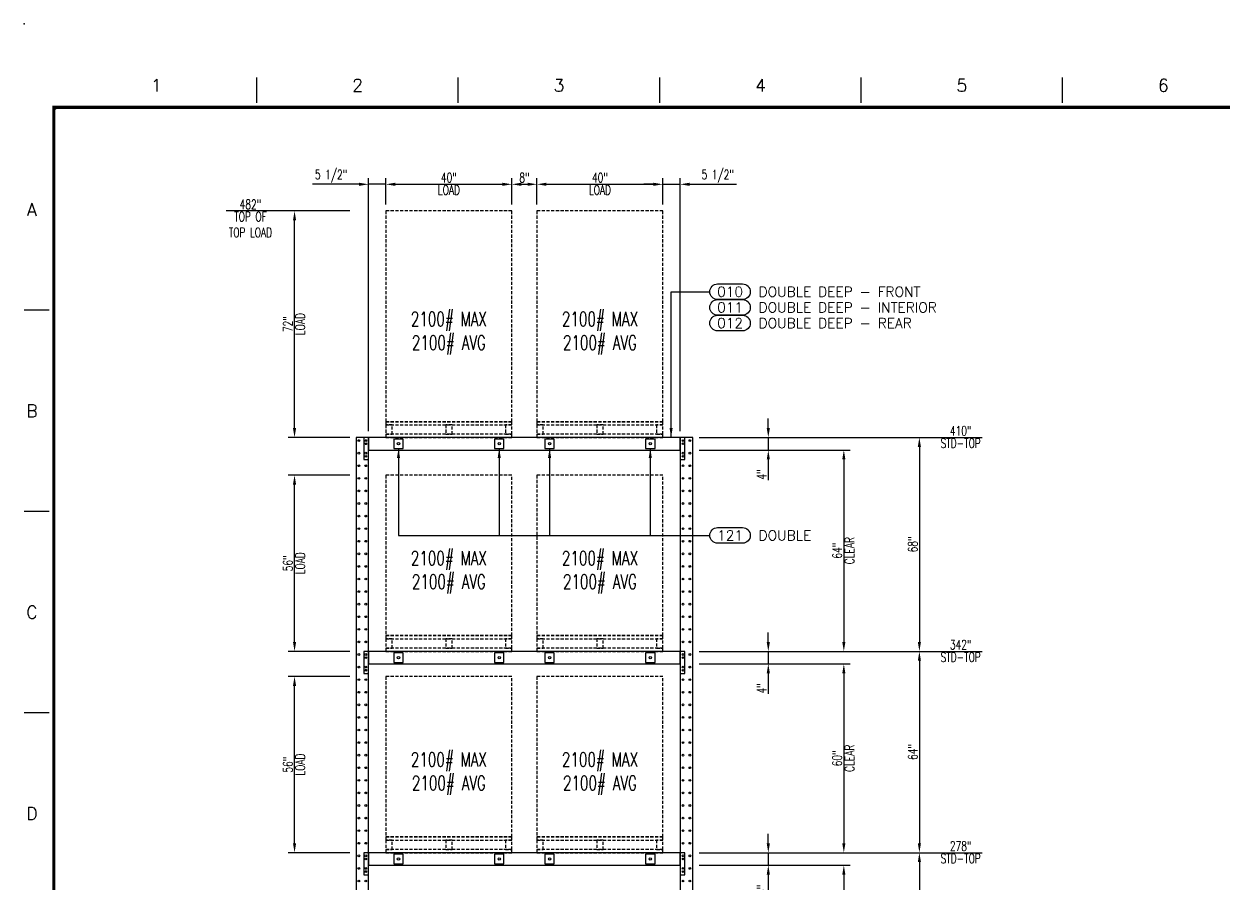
# Model space of a CAD drawing. Extents: x -81 to 963, y -153 to 541.
# Drawn here: x -80.6 to 300.3, y 268.4 to 541.4 of the extents above; entities that cross this region are included whole.
import ezdxf
from ezdxf.enums import TextEntityAlignment as Align

# ---------------------------------------------------------------- set-up
doc = ezdxf.new("R2010")
doc.units = 0
doc.header["$LTSCALE"] = 8
doc.header["$MEASUREMENT"] = 0
doc.linetypes.add('HIDDEN2', pattern=[0.1875, 0.125, -0.0625])
doc.layers.get('DEFPOINTS').update_dxf_attribs({"linetype": 'CONTINUOUS'})
for name, color, linetype in [('BORD', 15, 'CONTINUOUS'), ('FDIM', 2, 'CONTINUOUS'), ('RACKDIM', 7, 'CONTINUOUS'), ('RACKLOAD', 254, 'HIDDEN2'), ('RACKPALLET', 254, 'HIDDEN2'), ('RACKSHELF', 20, 'CONTINUOUS'), ('RACKUPRIGHT', 180, 'CONTINUOUS'), ('TEXTL', 3, 'CONTINUOUS')]:
    doc.layers.add(name, color=color, linetype=linetype)
doc.styles.add('2thirds', font='romans.shx', dxfattribs={"width": 0.7})
doc.styles.add('DCMARCH', font='stylu.ttf', dxfattribs={"width": 0.75, "oblique": 15})
doc.styles.add('ROMAND', font='ROMAND')
doc.styles.add('SIMPLEX', font='SIMPLEX')
doc.dimstyles.new('2tfrac16', dxfattribs={"dimscale": 32, "dimtxt": 0.0938, "dimasz": 0.0938, "dimexe": 0.0625, "dimexo": 0.0625, "dimgap": 0.01, "dimtad": 1, "dimdec": 4, "dimzin": 1, "dimdsep": 46, "dimlunit": 5, "dimtxsty": '2thirds', "dimcen": 0.0625, "dimclrd": 256, "dimclre": 256, "dimclrt": 256, "dimadec": 0, "dimazin": 0, "dimtfac": 0.75, "dimtdec": 4, "dimtmove": 0, "dimatfit": 0, "dimfxl": 1, "dimtvp": 0.75, "dimfrac": 2, "dimtolj": 1, "dimtzin": 0, "dimarcsym": 0})
doc.dimstyles.new('2tfrac32', dxfattribs={"dimscale": 32, "dimtxt": 0.0938, "dimasz": 0.0938, "dimexe": 0.0625, "dimexo": 0.0625, "dimgap": 0.01, "dimtad": 1, "dimdec": 5, "dimzin": 1, "dimdsep": 46, "dimlunit": 5, "dimtxsty": '2thirds', "dimcen": 0.0625, "dimclrd": 256, "dimclre": 256, "dimclrt": 256, "dimadec": 0, "dimazin": 0, "dimtfac": 0.75, "dimtdec": 4, "dimtmove": 0, "dimatfit": 0, "dimfxl": 1, "dimtvp": 0.75, "dimfrac": 2, "dimtolj": 1, "dimtzin": 0, "dimarcsym": 0})

# ---------------------------------------------------------------- blocks, each defined once
blk = doc.blocks.new('*D23')
at = {"layer": 'DEFPOINTS', "color": 0}
for p in [(131.87, 278), (131.87, 274), (155.87, 274)]:
    blk.add_point(p, dxfattribs=at)
at = {"layer": 'RACKDIM', "lineweight": -2}
for p, q in [((155.87, 281), (155.87, 284)), ((133.87, 278), (157.87, 278)), ((155.87, 278), (155.87, 274)), ((133.87, 274), (157.87, 274)), ((155.87, 271), (155.87, 264.46))]:
    blk.add_line(p, q, dxfattribs=at)
at = {"layer": 'RACKDIM'}
for points in [[(155.37, 281), (156.37, 281), (155.87, 278)], [(155.37, 271), (156.37, 271), (155.87, 274)]]:
    blk.add_solid(points, dxfattribs=at)
at = {"layer": 'RACKDIM', "insert": (153.76, 266.23), "char_height": 3.002, "attachment_point": 5, "rotation": 89.9998, "style": '2thirds'}
blk.add_mtext('\\A1;4"', dxfattribs=at)
blk = doc.blocks.new('*D24')
at = {"layer": 'DEFPOINTS', "color": 0}
for p in [(131.87, 274), (131.87, 212), (179.87, 212)]:
    blk.add_point(p, dxfattribs=at)
at = {"layer": 'RACKDIM', "lineweight": -2}
for p, q in [((133.87, 274), (181.87, 274)), ((179.87, 271), (179.87, 215)), ((133.87, 212), (181.87, 212))]:
    blk.add_line(p, q, dxfattribs=at)
at = {"layer": 'RACKDIM'}
for points in [[(179.37, 271), (180.37, 271), (179.87, 274)], [(179.37, 215), (180.37, 215), (179.87, 212)]]:
    blk.add_solid(points, dxfattribs=at)
at = {"layer": 'RACKDIM', "char_height": 3.002, "attachment_point": 5, "rotation": 89.9998, "style": '2thirds'}
for s, insert in [('\\A1;62"', (177.76, 243)), ('\\A1;CLEAR', (181.69, 243))]:
    blk.add_mtext(s, dxfattribs=dict(at, insert=insert))
blk = doc.blocks.new('*D25')
at = {"layer": 'DEFPOINTS', "color": 0}
for p in [(131.87, 278), (131.87, 212), (203.87, 212)]:
    blk.add_point(p, dxfattribs=at)
at = {"layer": 'RACKDIM', "lineweight": -2}
for p, q in [((133.87, 278), (205.87, 278)), ((203.87, 275), (203.87, 215)), ((133.87, 212), (205.87, 212))]:
    blk.add_line(p, q, dxfattribs=at)
at = {"layer": 'RACKDIM'}
for points in [[(203.37, 275), (204.37, 275), (203.87, 278)], [(203.37, 215), (204.37, 215), (203.87, 212)]]:
    blk.add_solid(points, dxfattribs=at)
at = {"layer": 'RACKDIM', "insert": (201.76, 245), "char_height": 3.002, "attachment_point": 5, "rotation": 89.9998, "style": '2thirds'}
blk.add_mtext('\\A1;66"', dxfattribs=at)
blk = doc.blocks.new('*D26')
at = {"layer": 'DEFPOINTS', "color": 0}
for p in [(131.87, 278), (209.87, 278), (28.87, 0)]:
    blk.add_point(p, dxfattribs=at)
at = {"layer": 'RACKDIM', "lineweight": -2}
blk.add_line((133.87, 278), (223.8, 278), dxfattribs=at)
at = {"layer": 'RACKDIM', "attachment_point": 5, "style": '2thirds'}
for s, insert, char_height in [('\\A1;278"', (216.99, 280.11), 3.002), ('\\A1;STD-TOP', (216.99, 276.18), 3.0016)]:
    blk.add_mtext(s, dxfattribs=dict(at, insert=insert, char_height=char_height))
blk = doc.blocks.new('*D27')
at = {"layer": 'DEFPOINTS', "color": 0}
for p in [(5.34, 334), (24.87, 334), (24.87, 278)]:
    blk.add_point(p, dxfattribs=at)
at = {"layer": 'RACKDIM', "lineweight": -2}
for p, q in [((22.87, 334), (3.34, 334)), ((5.34, 281), (5.34, 331)), ((22.87, 278), (3.34, 278))]:
    blk.add_line(p, q, dxfattribs=at)
at = {"layer": 'RACKDIM'}
for points in [[(4.84, 331), (5.84, 331), (5.34, 334)], [(4.84, 281), (5.84, 281), (5.34, 278)]]:
    blk.add_solid(points, dxfattribs=at)
at = {"layer": 'RACKDIM', "char_height": 3.002, "attachment_point": 5, "rotation": 89.9998, "style": '2thirds'}
for s, insert in [('\\A1;LOAD', (7.16, 306)), ('\\A1;56"', (3.23, 306))]:
    blk.add_mtext(s, dxfattribs=dict(at, insert=insert))
blk = doc.blocks.new('*D28')
at = {"layer": 'DEFPOINTS', "color": 0}
for p in [(131.87, 342), (131.87, 338), (155.87, 338)]:
    blk.add_point(p, dxfattribs=at)
at = {"layer": 'RACKDIM', "lineweight": -2}
for p, q in [((155.87, 345), (155.87, 348)), ((133.87, 342), (157.87, 342)), ((155.87, 342), (155.87, 338)), ((133.87, 338), (157.87, 338)), ((155.87, 335), (155.87, 328.46))]:
    blk.add_line(p, q, dxfattribs=at)
at = {"layer": 'RACKDIM'}
for points in [[(155.37, 345), (156.37, 345), (155.87, 342)], [(155.37, 335), (156.37, 335), (155.87, 338)]]:
    blk.add_solid(points, dxfattribs=at)
at = {"layer": 'RACKDIM', "insert": (153.76, 330.23), "char_height": 3.002, "attachment_point": 5, "rotation": 89.9998, "style": '2thirds'}
blk.add_mtext('\\A1;4"', dxfattribs=at)
blk = doc.blocks.new('*D29')
at = {"layer": 'DEFPOINTS', "color": 0}
for p in [(131.87, 338), (131.87, 278), (179.87, 278)]:
    blk.add_point(p, dxfattribs=at)
at = {"layer": 'RACKDIM', "lineweight": -2}
for p, q in [((133.87, 338), (181.87, 338)), ((179.87, 335), (179.87, 281)), ((133.87, 278), (181.87, 278))]:
    blk.add_line(p, q, dxfattribs=at)
at = {"layer": 'RACKDIM'}
for points in [[(179.37, 335), (180.37, 335), (179.87, 338)], [(179.37, 281), (180.37, 281), (179.87, 278)]]:
    blk.add_solid(points, dxfattribs=at)
at = {"layer": 'RACKDIM', "char_height": 3.002, "attachment_point": 5, "rotation": 89.9998, "style": '2thirds'}
for s, insert in [('\\A1;60"', (177.76, 308)), ('\\A1;CLEAR', (181.69, 308))]:
    blk.add_mtext(s, dxfattribs=dict(at, insert=insert))
blk = doc.blocks.new('*D30')
at = {"layer": 'DEFPOINTS', "color": 0}
for p in [(131.87, 342), (131.87, 278), (203.87, 278)]:
    blk.add_point(p, dxfattribs=at)
at = {"layer": 'RACKDIM', "lineweight": -2}
for p, q in [((133.87, 342), (205.87, 342)), ((203.87, 339), (203.87, 281)), ((133.87, 278), (205.87, 278))]:
    blk.add_line(p, q, dxfattribs=at)
at = {"layer": 'RACKDIM'}
for points in [[(203.37, 339), (204.37, 339), (203.87, 342)], [(203.37, 281), (204.37, 281), (203.87, 278)]]:
    blk.add_solid(points, dxfattribs=at)
at = {"layer": 'RACKDIM', "insert": (201.76, 310), "char_height": 3.002, "attachment_point": 5, "rotation": 89.9998, "style": '2thirds'}
blk.add_mtext('\\A1;64"', dxfattribs=at)
blk = doc.blocks.new('*D31')
at = {"layer": 'DEFPOINTS', "color": 0}
for p in [(131.87, 342), (209.87, 342), (28.87, 0)]:
    blk.add_point(p, dxfattribs=at)
at = {"layer": 'RACKDIM', "lineweight": -2}
blk.add_line((133.87, 342), (223.8, 342), dxfattribs=at)
at = {"layer": 'RACKDIM', "attachment_point": 5, "style": '2thirds'}
for s, insert, char_height in [('\\A1;342"', (216.99, 344.11), 3.002), ('\\A1;STD-TOP', (216.99, 340.18), 3.0016)]:
    blk.add_mtext(s, dxfattribs=dict(at, insert=insert, char_height=char_height))
blk = doc.blocks.new('*D32')
at = {"layer": 'DEFPOINTS', "color": 0}
for p in [(5.34, 398), (24.87, 398), (24.87, 342)]:
    blk.add_point(p, dxfattribs=at)
at = {"layer": 'RACKDIM', "lineweight": -2}
for p, q in [((22.87, 398), (3.34, 398)), ((5.34, 345), (5.34, 395)), ((22.87, 342), (3.34, 342))]:
    blk.add_line(p, q, dxfattribs=at)
at = {"layer": 'RACKDIM'}
for points in [[(4.84, 395), (5.84, 395), (5.34, 398)], [(4.84, 345), (5.84, 345), (5.34, 342)]]:
    blk.add_solid(points, dxfattribs=at)
at = {"layer": 'RACKDIM', "char_height": 3.002, "attachment_point": 5, "rotation": 89.9998, "style": '2thirds'}
for s, insert in [('\\A1;56"', (3.23, 370)), ('\\A1;LOAD', (7.16, 370))]:
    blk.add_mtext(s, dxfattribs=dict(at, insert=insert))
blk = doc.blocks.new('*D33')
at = {"layer": 'DEFPOINTS', "color": 0}
for p in [(131.87, 410), (131.87, 406), (155.87, 406)]:
    blk.add_point(p, dxfattribs=at)
at = {"layer": 'RACKDIM', "lineweight": -2}
for p, q in [((155.87, 413), (155.87, 416)), ((133.87, 410), (157.87, 410)), ((155.87, 410), (155.87, 406)), ((133.87, 406), (157.87, 406)), ((155.87, 403), (155.87, 396.46))]:
    blk.add_line(p, q, dxfattribs=at)
at = {"layer": 'RACKDIM'}
for points in [[(155.37, 413), (156.37, 413), (155.87, 410)], [(155.37, 403), (156.37, 403), (155.87, 406)]]:
    blk.add_solid(points, dxfattribs=at)
at = {"layer": 'RACKDIM', "insert": (153.76, 398.23), "char_height": 3.002, "attachment_point": 5, "rotation": 89.9998, "style": '2thirds'}
blk.add_mtext('\\A1;4"', dxfattribs=at)
blk = doc.blocks.new('*D34')
at = {"layer": 'DEFPOINTS', "color": 0}
for p in [(131.87, 406), (131.87, 342), (179.87, 342)]:
    blk.add_point(p, dxfattribs=at)
at = {"layer": 'RACKDIM', "lineweight": -2}
for p, q in [((133.87, 406), (181.87, 406)), ((179.87, 403), (179.87, 345)), ((133.87, 342), (181.87, 342))]:
    blk.add_line(p, q, dxfattribs=at)
at = {"layer": 'RACKDIM'}
for points in [[(179.37, 403), (180.37, 403), (179.87, 406)], [(179.37, 345), (180.37, 345), (179.87, 342)]]:
    blk.add_solid(points, dxfattribs=at)
at = {"layer": 'RACKDIM', "char_height": 3.002, "attachment_point": 5, "rotation": 89.9998, "style": '2thirds'}
for s, insert in [('\\A1;CLEAR', (181.69, 374)), ('\\A1;64"', (177.76, 374))]:
    blk.add_mtext(s, dxfattribs=dict(at, insert=insert))
blk = doc.blocks.new('*D35')
at = {"layer": 'DEFPOINTS', "color": 0}
for p in [(131.87, 410), (131.87, 342), (203.87, 342)]:
    blk.add_point(p, dxfattribs=at)
at = {"layer": 'RACKDIM', "lineweight": -2}
for p, q in [((133.87, 410), (205.87, 410)), ((203.87, 407), (203.87, 345)), ((133.87, 342), (205.87, 342))]:
    blk.add_line(p, q, dxfattribs=at)
at = {"layer": 'RACKDIM'}
for points in [[(203.37, 407), (204.37, 407), (203.87, 410)], [(203.37, 345), (204.37, 345), (203.87, 342)]]:
    blk.add_solid(points, dxfattribs=at)
at = {"layer": 'RACKDIM', "insert": (201.76, 376), "char_height": 3.002, "attachment_point": 5, "rotation": 89.9998, "style": '2thirds'}
blk.add_mtext('\\A1;68"', dxfattribs=at)
blk = doc.blocks.new('*D36')
at = {"layer": 'DEFPOINTS', "color": 0}
for p in [(131.87, 410), (209.87, 410), (28.87, 0)]:
    blk.add_point(p, dxfattribs=at)
at = {"layer": 'RACKDIM', "lineweight": -2}
blk.add_line((133.87, 410), (223.8, 410), dxfattribs=at)
at = {"layer": 'RACKDIM', "attachment_point": 5, "style": '2thirds'}
for s, insert, char_height in [('\\A1;410"', (216.99, 412.11), 3.002), ('\\A1;STD-TOP', (216.99, 408.18), 3.0016)]:
    blk.add_mtext(s, dxfattribs=dict(at, insert=insert, char_height=char_height))
blk = doc.blocks.new('*D37')
at = {"layer": 'DEFPOINTS', "color": 0}
for p in [(5.34, 482), (24.87, 482), (24.87, 410)]:
    blk.add_point(p, dxfattribs=at)
at = {"layer": 'RACKDIM', "lineweight": -2}
for p, q in [((22.87, 482), (3.34, 482)), ((5.34, 413), (5.34, 479)), ((22.87, 410), (3.34, 410))]:
    blk.add_line(p, q, dxfattribs=at)
at = {"layer": 'RACKDIM'}
for points in [[(4.84, 479), (5.84, 479), (5.34, 482)], [(4.84, 413), (5.84, 413), (5.34, 410)]]:
    blk.add_solid(points, dxfattribs=at)
at = {"layer": 'RACKDIM', "char_height": 3.002, "attachment_point": 5, "rotation": 89.9998, "style": '2thirds'}
for s, insert in [('\\A1;72"', (3.23, 446)), ('\\A1;LOAD', (7.16, 446))]:
    blk.add_mtext(s, dxfattribs=dict(at, insert=insert))
blk = doc.blocks.new('*D38')
at = {"layer": 'DEFPOINTS', "color": 0}
for p in [(28.87, 490.47), (34.37, 482), (28.87, 410)]:
    blk.add_point(p, dxfattribs=at)
at = {"layer": 'RACKDIM', "lineweight": -2}
for p, q in [((28.87, 412), (28.87, 492.47)), ((34.37, 484), (34.37, 492.47)), ((25.87, 490.47), (11.02, 490.47)), ((34.37, 490.47), (28.87, 490.47)), ((37.37, 490.47), (40.37, 490.47))]:
    blk.add_line(p, q, dxfattribs=at)
at = {"layer": 'RACKDIM'}
for points in [[(25.87, 490.97), (25.87, 489.97), (28.87, 490.47)], [(37.37, 490.97), (37.37, 489.97), (34.37, 490.47)]]:
    blk.add_solid(points, dxfattribs=at)
at = {"layer": 'RACKDIM', "insert": (16.94, 493.08), "char_height": 3.002, "attachment_point": 5, "style": '2thirds'}
blk.add_mtext('\\A1;5 1/2"', dxfattribs=at)
blk = doc.blocks.new('*D39')
at = {"layer": 'DEFPOINTS', "color": 0}
for p in [(74.37, 490.47), (34.37, 482), (74.37, 482)]:
    blk.add_point(p, dxfattribs=at)
at = {"layer": 'RACKDIM', "lineweight": -2}
for p, q in [((34.37, 484), (34.37, 492.47)), ((74.37, 484), (74.37, 492.47)), ((37.37, 490.47), (71.37, 490.47))]:
    blk.add_line(p, q, dxfattribs=at)
at = {"layer": 'RACKDIM'}
for points in [[(37.37, 490.97), (37.37, 489.97), (34.37, 490.47)], [(71.37, 490.97), (71.37, 489.97), (74.37, 490.47)]]:
    blk.add_solid(points, dxfattribs=at)
at = {"layer": 'RACKDIM', "char_height": 3.002, "attachment_point": 5, "style": '2thirds'}
for s, insert in [('\\A1;40"', (54.37, 492.58)), ('\\A1;LOAD', (54.37, 488.65))]:
    blk.add_mtext(s, dxfattribs=dict(at, insert=insert))
blk = doc.blocks.new('*D40')
at = {"layer": 'DEFPOINTS', "color": 0}
for p in [(82.37, 490.47), (74.37, 482), (82.37, 482)]:
    blk.add_point(p, dxfattribs=at)
at = {"layer": 'RACKDIM', "lineweight": -2}
for p, q in [((74.37, 484), (74.37, 492.47)), ((82.37, 484), (82.37, 492.47)), ((77.37, 490.47), (79.37, 490.47))]:
    blk.add_line(p, q, dxfattribs=at)
at = {"layer": 'RACKDIM'}
for points in [[(77.37, 490.97), (77.37, 489.97), (74.37, 490.47)], [(79.37, 490.97), (79.37, 489.97), (82.37, 490.47)]]:
    blk.add_solid(points, dxfattribs=at)
at = {"layer": 'RACKDIM', "insert": (78.37, 492.58), "char_height": 3.002, "attachment_point": 5, "style": '2thirds'}
blk.add_mtext('\\A1;8"', dxfattribs=at)
blk = doc.blocks.new('*D41')
at = {"layer": 'DEFPOINTS', "color": 0}
for p in [(122.37, 490.47), (82.37, 482), (122.37, 482)]:
    blk.add_point(p, dxfattribs=at)
at = {"layer": 'RACKDIM', "lineweight": -2}
for p, q in [((82.37, 484), (82.37, 492.47)), ((122.37, 484), (122.37, 492.47)), ((85.37, 490.47), (119.37, 490.47))]:
    blk.add_line(p, q, dxfattribs=at)
at = {"layer": 'RACKDIM'}
for points in [[(85.37, 490.97), (85.37, 489.97), (82.37, 490.47)], [(119.37, 490.97), (119.37, 489.97), (122.37, 490.47)]]:
    blk.add_solid(points, dxfattribs=at)
at = {"layer": 'RACKDIM', "char_height": 3.002, "attachment_point": 5, "style": '2thirds'}
for s, insert in [('\\A1;40"', (102.37, 492.58)), ('\\A1;LOAD', (102.37, 488.65))]:
    blk.add_mtext(s, dxfattribs=dict(at, insert=insert))
blk = doc.blocks.new('*D42')
at = {"layer": 'DEFPOINTS', "color": 0}
for p in [(127.87, 490.47), (122.37, 482), (127.87, 410)]:
    blk.add_point(p, dxfattribs=at)
at = {"layer": 'RACKDIM', "lineweight": -2}
for p, q in [((122.37, 484), (122.37, 492.47)), ((127.87, 412), (127.87, 492.47)), ((119.37, 490.47), (116.37, 490.47)), ((122.37, 490.47), (127.87, 490.47)), ((130.87, 490.47), (145.72, 490.47))]:
    blk.add_line(p, q, dxfattribs=at)
at = {"layer": 'RACKDIM'}
for points in [[(119.37, 490.97), (119.37, 489.97), (122.37, 490.47)], [(130.87, 490.97), (130.87, 489.97), (127.87, 490.47)]]:
    blk.add_solid(points, dxfattribs=at)
at = {"layer": 'RACKDIM', "insert": (139.8, 493.08), "char_height": 3.002, "attachment_point": 5, "style": '2thirds'}
blk.add_mtext('\\A1;5 1/2"', dxfattribs=at)
blk = doc.blocks.new('*D43')
at = {"layer": 'DEFPOINTS', "color": 0}
for p in [(-0.66, 482), (24.87, 482), (28.87, 0)]:
    blk.add_point(p, dxfattribs=at)
at = {"layer": 'RACKDIM', "lineweight": -2}
for p, q in [((5.34, 482), (-16.39, 482)), ((11.35, 482), (5.34, 482)), ((22.87, 482), (11.35, 482))]:
    blk.add_line(p, q, dxfattribs=at)
at = {"layer": 'RACKDIM', "char_height": 3.002, "attachment_point": 5, "style": '2thirds'}
for s, insert in [('\\A1;482"', (-8.68, 484.11)), ('\\A1;TOP OF\\PTOP LOAD', (-8.68, 477.68))]:
    blk.add_mtext(s, dxfattribs=dict(at, insert=insert))
blk = doc.blocks.new('sbord_d')
at = {"layer": 'BORD'}
for p, q in [((2, 20.062), (2, 20.312)), ((4, 20.062), (4, 20.312)), ((6, 20.062), (6, 20.312)), ((8, 20.062), (8, 20.312)), ((10, 20.062), (10, 20.312)), ((-0.062, 18), (-0.312, 18)), ((-0.062, 16), (-0.312, 16)), ((-0.062, 14), (-0.312, 14))]:
    blk.add_line(p, q, dxfattribs=at)
at = {"layer": 'BORD', "const_width": 0.0313}
blk.add_lwpolyline([(-0.016, -0.016), (32.016, -0.016), (32.016, 20.016), (-0.016, 20.016)], close=True, dxfattribs=at)
at = {"layer": 'TEXTL'}
for p in [(-0.312, 20.844), (0, 20)]:
    blk.add_point(p, dxfattribs=at)
at = {"layer": 'BORD', "style": 'ROMAND'}
for s, p in [('1', (1, 20.234)), ('2', (3, 20.234)), ('3', (5, 20.234)), ('4', (7, 20.234)), ('5', (9, 20.234)), ('6', (11, 20.234)), ('A', (-0.234, 19)), ('B', (-0.234, 17)), ('C', (-0.234, 15)), ('D', (-0.234, 13))]:
    blk.add_text(s, height=0.125, dxfattribs=at).set_placement(p, align=Align.MIDDLE)
at = {"layer": 'TEXTL', "flags": 8}
for tag, height, style, p in [('TITLE1', 0.156, 'SIMPLEX', (30.266, 2.776)), ('TITLE2', 0.156, 'SIMPLEX', (30.266, 2.443)), ('CHK', 0.0938, 'SIMPLEX', (29.828, 0.883)), ('APP', 0.0938, 'SIMPLEX', (30.703, 0.883)), ('JOB#', 0.125, 'ROMAND', (30.12, 0.133)), ('SHT', 0.125, 'ROMAND', (31.193, 0.133)), ('REV', 0.125, 'ROMAND', (31.789, 0.133))]:
    blk.add_attdef(tag, text='', height=height, dxfattribs=dict(at, style=style)).set_placement(p, align=Align.MIDDLE)
at = {"layer": 'TEXTL', "style": 'SIMPLEX', "flags": 8}
for tag, height, p in [('CUSTOMER', 0.156, (30.266, 1.697)), ('LOCATION', 0.125, (30.266, 1.364)), ('REVC', 0.0781, (20.259, 0.945)), ('CCHK', 0.0781, (27.255, 0.943)), ('REVB', 0.0781, (20.259, 0.695)), ('BCHK', 0.0781, (27.255, 0.683)), ('REVA', 0.0781, (20.259, 0.445)), ('ACHK', 0.0781, (27.255, 0.443))]:
    blk.add_attdef(tag, text='', height=height, dxfattribs=at).set_placement(p, align=Align.CENTER)
at = {"layer": 'TEXTL', "flags": 8}
for tag, p, height, style in [('REVCDESC', (20.625, 0.943), 0.0781, 'SIMPLEX'), ('REVBDESC', (20.625, 0.683), 0.0781, 'SIMPLEX'), ('REVADESC', (20.625, 0.443), 0.0781, 'SIMPLEX'), ('DWG#', (30.055, -0.566), 0.0938, 'ROMAND')]:
    blk.add_attdef(tag, p, '', height=height, dxfattribs=dict(at, style=style))
at = {"layer": 'TEXTL', "style": 'DCMARCH', "oblique": 15, "width": 0.75, "flags": 8}
for tag, p in [('CBY', (26.755, 0.943)), ('BBY', (26.755, 0.683)), ('ABY', (26.755, 0.443))]:
    blk.add_attdef(tag, text='', height=0.0781, dxfattribs=at).set_placement(p, align=Align.CENTER)
at = {"layer": 'TEXTL', "style": 'SIMPLEX', "flags": 8}
for tag, height, width, p, p2 in [('CAPP', 0.0781, 1.292308, (27.588, 0.944), (27.963, 0.944)), ('CDT', 0.0781, 1.866, (28.071, 0.943), (28.46, 0.943)), ('SCALE', 0.0938, 1.702732, (31.234, 0.837), (31.941, 0.837)), ('BAPP', 0.0781, 1.292308, (27.588, 0.683), (27.963, 0.683)), ('BDT', 0.0781, 1.866, (28.071, 0.683), (28.46, 0.683)), ('AAPP', 0.0781, 1.275949, (27.588, 0.443), (27.963, 0.443)), ('ADT', 0.0781, 1.833263, (28.071, 0.443), (28.46, 0.443)), ('DATE', 0.0938, 2.134634, (28.609, 0.462), (29.315, 0.462)), ('CHKDT', 0.0938, 1.555556, (29.484, 0.462), (30.172, 0.462)), ('APPDT', 0.0938, 1.555556, (30.359, 0.462), (31.047, 0.462)), ('PLOT#', 0.0938, 8.555556, (31.234, 0.462), (31.922, 0.462))]:
    blk.add_attdef(tag, text='', height=height, dxfattribs=dict(at, width=width)).set_placement(p, p2, align=Align.FIT)
at = {"layer": 'TEXTL', "style": 'DCMARCH', "oblique": 15, "width": 0.75, "flags": 8}
blk.add_attdef('DRBY', (28.593, 0.821), '', height=0.125, dxfattribs=at)

msp = doc.modelspace()

# ---------------------------------------------------------------- linework, layer by layer
at = {"layer": 'FDIM'}
for points in [[(139.77996, 453.82278, -1), (139.77996, 458.80638), (147.65696, 458.80638, -1), (147.65696, 453.82278)], [(139.77996, 448.83918, -1), (139.77996, 453.82278), (147.65696, 453.82278, -1), (147.65696, 448.83918)], [(139.77996, 443.85559, -1), (139.77996, 448.83918), (147.65696, 448.83918, -1), (147.65696, 443.85559)], [(139.77996, 376.36926, -1), (139.77996, 381.35286), (147.65696, 381.35286, -1), (147.65696, 376.36926)]]:
    msp.add_lwpolyline(points, format="xyb", close=True, dxfattribs=at)
at = {"layer": 'RACKLOAD'}
for points in [[(34.37117, 415), (74.37117, 415), (74.37117, 482), (34.37117, 482), (34.37117, 415)], [(82.37117, 415), (122.37117, 415), (122.37117, 482), (82.37117, 482), (82.37117, 415)], [(34.37117, 347), (74.37117, 347), (74.37117, 398), (34.37117, 398), (34.37117, 347)], [(82.37117, 347), (122.37117, 347), (122.37117, 398), (82.37117, 398), (82.37117, 347)], [(34.37117, 283), (74.37117, 283), (74.37117, 334), (34.37117, 334), (34.37117, 283)], [(82.37117, 283), (122.37117, 283), (122.37117, 334), (82.37117, 334), (82.37117, 283)]]:
    msp.add_lwpolyline(points, dxfattribs=at)
at = {"layer": 'RACKPALLET'}
for points in [[(34.37117, 414), (74.37117, 414), (74.37117, 415), (34.37117, 415), (34.37117, 414)], [(34.37117, 411), (36.37117, 411), (36.37117, 414), (34.37117, 414), (34.37117, 411)], [(53.37117, 411), (55.37117, 411), (55.37117, 414), (53.37117, 414), (53.37117, 411)], [(72.37117, 411), (74.37117, 411), (74.37117, 414), (72.37117, 414), (72.37117, 411)], [(82.37117, 414), (122.37117, 414), (122.37117, 415), (82.37117, 415), (82.37117, 414)], [(82.37117, 411), (84.37117, 411), (84.37117, 414), (82.37117, 414), (82.37117, 411)], [(101.37117, 411), (103.37117, 411), (103.37117, 414), (101.37117, 414), (101.37117, 411)], [(120.37117, 411), (122.37117, 411), (122.37117, 414), (120.37117, 414), (120.37117, 411)], [(34.37117, 410), (74.37117, 410), (74.37117, 411), (34.37117, 411), (34.37117, 410)], [(82.37117, 410), (122.37117, 410), (122.37117, 411), (82.37117, 411), (82.37117, 410)], [(34.37117, 346), (74.37117, 346), (74.37117, 347), (34.37117, 347), (34.37117, 346)], [(82.37117, 346), (122.37117, 346), (122.37117, 347), (82.37117, 347), (82.37117, 346)], [(34.37117, 343), (36.37117, 343), (36.37117, 346), (34.37117, 346), (34.37117, 343)], [(34.37117, 342), (74.37117, 342), (74.37117, 343), (34.37117, 343), (34.37117, 342)], [(53.37117, 343), (55.37117, 343), (55.37117, 346), (53.37117, 346), (53.37117, 343)], [(72.37117, 343), (74.37117, 343), (74.37117, 346), (72.37117, 346), (72.37117, 343)], [(82.37117, 343), (84.37117, 343), (84.37117, 346), (82.37117, 346), (82.37117, 343)], [(82.37117, 342), (122.37117, 342), (122.37117, 343), (82.37117, 343), (82.37117, 342)], [(101.37117, 343), (103.37117, 343), (103.37117, 346), (101.37117, 346), (101.37117, 343)], [(120.37117, 343), (122.37117, 343), (122.37117, 346), (120.37117, 346), (120.37117, 343)], [(34.37117, 282), (74.37117, 282), (74.37117, 283), (34.37117, 283), (34.37117, 282)], [(34.37117, 279), (36.37117, 279), (36.37117, 282), (34.37117, 282), (34.37117, 279)], [(53.37117, 279), (55.37117, 279), (55.37117, 282), (53.37117, 282), (53.37117, 279)], [(72.37117, 279), (74.37117, 279), (74.37117, 282), (72.37117, 282), (72.37117, 279)], [(82.37117, 282), (122.37117, 282), (122.37117, 283), (82.37117, 283), (82.37117, 282)], [(82.37117, 279), (84.37117, 279), (84.37117, 282), (82.37117, 282), (82.37117, 279)], [(101.37117, 279), (103.37117, 279), (103.37117, 282), (101.37117, 282), (101.37117, 279)], [(120.37117, 279), (122.37117, 279), (122.37117, 282), (120.37117, 282), (120.37117, 279)], [(34.37117, 278), (74.37117, 278), (74.37117, 279), (34.37117, 279), (34.37117, 278)], [(82.37117, 278), (122.37117, 278), (122.37117, 279), (82.37117, 279), (82.37117, 278)]]:
    msp.add_lwpolyline(points, dxfattribs=at)
at = {"layer": 'RACKSHELF'}
for points in [[(27.37117, 403), (28.87117, 403), (28.87117, 410), (27.37117, 410), (27.37117, 403)], [(28.87117, 406), (127.87117, 406), (127.87117, 410), (28.87117, 410), (28.87117, 406)], [(36.87117, 406.5), (39.87117, 406.5), (39.87117, 409.5), (36.87117, 409.5), (36.87117, 406.5)], [(68.87117, 406.5), (71.87117, 406.5), (71.87117, 409.5), (68.87117, 409.5), (68.87117, 406.5)], [(84.87117, 406.5), (87.87117, 406.5), (87.87117, 409.5), (84.87117, 409.5), (84.87117, 406.5)], [(116.87117, 406.5), (119.87117, 406.5), (119.87117, 409.5), (116.87117, 409.5), (116.87117, 406.5)], [(127.87117, 403), (129.37117, 403), (129.37117, 410), (127.87117, 410), (127.87117, 403)], [(27.37117, 335), (28.87117, 335), (28.87117, 342), (27.37117, 342), (27.37117, 335)], [(28.87117, 338), (127.87117, 338), (127.87117, 342), (28.87117, 342), (28.87117, 338)], [(36.87117, 338.5), (39.87117, 338.5), (39.87117, 341.5), (36.87117, 341.5), (36.87117, 338.5)], [(68.87117, 338.5), (71.87117, 338.5), (71.87117, 341.5), (68.87117, 341.5), (68.87117, 338.5)], [(84.87117, 338.5), (87.87117, 338.5), (87.87117, 341.5), (84.87117, 341.5), (84.87117, 338.5)], [(116.87117, 338.5), (119.87117, 338.5), (119.87117, 341.5), (116.87117, 341.5), (116.87117, 338.5)], [(127.87117, 335), (129.37117, 335), (129.37117, 342), (127.87117, 342), (127.87117, 335)], [(27.37117, 271), (28.87117, 271), (28.87117, 278), (27.37117, 278), (27.37117, 271)], [(28.87117, 274), (127.87117, 274), (127.87117, 278), (28.87117, 278), (28.87117, 274)], [(36.87117, 274.5), (39.87117, 274.5), (39.87117, 277.5), (36.87117, 277.5), (36.87117, 274.5)], [(68.87117, 274.5), (71.87117, 274.5), (71.87117, 277.5), (68.87117, 277.5), (68.87117, 274.5)], [(84.87117, 274.5), (87.87117, 274.5), (87.87117, 277.5), (84.87117, 277.5), (84.87117, 274.5)], [(116.87117, 274.5), (119.87117, 274.5), (119.87117, 277.5), (116.87117, 277.5), (116.87117, 274.5)], [(127.87117, 271), (129.37117, 271), (129.37117, 278), (127.87117, 278), (127.87117, 271)]]:
    msp.add_lwpolyline(points, dxfattribs=at)
for centre, radius in [((27.96492, 409), 0.28125), ((27.96492, 408), 0.28125), ((38.37117, 408), 0.375), ((70.37117, 408), 0.375), ((86.37117, 408), 0.375), ((118.37117, 408), 0.375), ((128.77742, 409), 0.28125), ((128.77742, 408), 0.28125), ((27.96492, 405), 0.28125), ((27.96492, 404), 0.28125), ((128.77742, 405), 0.28125), ((128.77742, 404), 0.28125), ((27.96492, 341), 0.28125), ((27.96492, 340), 0.28125), ((38.37117, 340), 0.375), ((70.37117, 340), 0.375), ((86.37117, 340), 0.375), ((118.37117, 340), 0.375), ((128.77742, 341), 0.28125), ((128.77742, 340), 0.28125), ((27.96492, 337), 0.28125), ((27.96492, 336), 0.28125), ((128.77742, 337), 0.28125), ((128.77742, 336), 0.28125), ((27.96492, 277), 0.28125), ((27.96492, 276), 0.28125), ((38.37117, 276), 0.375), ((70.37117, 276), 0.375), ((86.37117, 276), 0.375), ((118.37117, 276), 0.375), ((128.77742, 277), 0.28125), ((128.77742, 276), 0.28125), ((27.96492, 273), 0.28125), ((27.96492, 272), 0.28125), ((128.77742, 273), 0.28125), ((128.77742, 272), 0.28125)]:
    msp.add_circle(centre, radius, dxfattribs=at)
at = {"layer": 'RACKUPRIGHT'}
for points in [[(24.87117, 0.5), (28.87117, 0.5), (28.87117, 410), (24.87117, 410), (24.87117, 0.5)], [(127.87117, 0.5), (131.87117, 0.5), (131.87117, 410), (127.87117, 410), (127.87117, 0.5)]]:
    msp.add_lwpolyline(points, dxfattribs=at)
for centre in [(25.77742, 409), (27.96492, 409), (128.77742, 409), (130.96492, 409), (25.77742, 405), (27.96492, 405), (128.77742, 405), (130.96492, 405), (25.77742, 401), (27.96492, 401), (128.77742, 401), (130.96492, 401), (25.77742, 397), (27.96492, 397), (128.77742, 397), (130.96492, 397), (25.77742, 393), (27.96492, 393), (128.77742, 393), (130.96492, 393), (25.77742, 389), (27.96492, 389), (128.77742, 389), (130.96492, 389), (25.77742, 385), (27.96492, 385), (128.77742, 385), (130.96492, 385), (25.77742, 381), (27.96492, 381), (128.77742, 381), (130.96492, 381), (25.77742, 377), (27.96492, 377), (128.77742, 377), (130.96492, 377), (25.77742, 373), (27.96492, 373), (128.77742, 373), (130.96492, 373), (25.77742, 369), (27.96492, 369), (128.77742, 369), (130.96492, 369), (25.77742, 365), (27.96492, 365), (128.77742, 365), (130.96492, 365), (25.77742, 361), (27.96492, 361), (128.77742, 361), (130.96492, 361), (25.77742, 357), (27.96492, 357), (128.77742, 357), (130.96492, 357), (25.77742, 353), (27.96492, 353), (128.77742, 353), (130.96492, 353), (25.77742, 349), (27.96492, 349), (128.77742, 349), (130.96492, 349), (25.77742, 345), (27.96492, 345), (128.77742, 345), (130.96492, 345), (25.77742, 341), (27.96492, 341), (128.77742, 341), (130.96492, 341), (25.77742, 337), (27.96492, 337), (128.77742, 337), (130.96492, 337), (25.77742, 333), (27.96492, 333), (128.77742, 333), (130.96492, 333), (25.77742, 329), (27.96492, 329), (128.77742, 329), (130.96492, 329), (25.77742, 325), (27.96492, 325), (128.77742, 325), (130.96492, 325), (25.77742, 321), (27.96492, 321), (128.77742, 321), (130.96492, 321), (25.77742, 317), (27.96492, 317), (128.77742, 317), (130.96492, 317), (25.77742, 313), (27.96492, 313), (128.77742, 313), (130.96492, 313), (25.77742, 309), (27.96492, 309), (128.77742, 309), (130.96492, 309), (25.77742, 305), (27.96492, 305), (128.77742, 305), (130.96492, 305), (25.77742, 301), (27.96492, 301), (128.77742, 301), (130.96492, 301), (25.77742, 297), (27.96492, 297), (128.77742, 297), (130.96492, 297), (25.77742, 293), (27.96492, 293), (128.77742, 293), (130.96492, 293), (25.77742, 289), (27.96492, 289), (128.77742, 289), (130.96492, 289), (25.77742, 285), (27.96492, 285), (128.77742, 285), (130.96492, 285), (25.77742, 281), (27.96492, 281), (128.77742, 281), (130.96492, 281), (25.77742, 277), (27.96492, 277), (128.77742, 277), (130.96492, 277), (25.77742, 273), (27.96492, 273), (128.77742, 273), (130.96492, 273), (25.77742, 269), (27.96492, 269), (128.77742, 269), (130.96492, 269)]:
    msp.add_circle(centre, 0.28125, dxfattribs=at)

# ---------------------------------------------------------------- block references
at = {"layer": 'RACKLOAD', "xscale": 32, "yscale": 32, "zscale": 32}
msp.add_blockref('sbord_d', (-70.6259, -125.56669), dxfattribs=at)

# ---------------------------------------------------------------- texts
at = {"layer": 'FDIM', "style": 'SIMPLEX'}
for s, p in [('010', (143.71846, 456.31458)), ('011', (143.71846, 451.33098)), ('012', (143.71846, 446.34739)), ('121', (143.71846, 378.86106))]:
    msp.add_text(s, height=3.2, dxfattribs=at).set_placement(p, align=Align.MIDDLE)
for s, p in [('DOUBLE DEEP - FRONT', (152.78258, 456.31458)), ('DOUBLE DEEP - INTERIOR', (152.78258, 451.33098)), ('DOUBLE DEEP - REAR', (152.78258, 446.34739)), ('DOUBLE', (152.78258, 378.86106))]:
    msp.add_text(s, height=3.2, dxfattribs=at).set_placement(p, align=Align.MIDDLE_LEFT)
at = {"layer": 'RACKLOAD', "char_height": 4.5, "width": 40, "attachment_point": 5, "style": '2thirds'}
for insert in [(54.37117, 443.14286), (102.37117, 443.14286), (54.37117, 367.14286), (102.37117, 367.14286), (54.37117, 303.14286), (102.37117, 303.14286)]:
    msp.add_mtext('2100# MAX 2100# AVG', dxfattribs=dict(at, insert=insert))

# ---------------------------------------------------------------- dimensions: what is measured, and where the dimension line sits
at = {"layer": 'RACKDIM'}
for base, p1, p2, picture, middle in [((28.87117, 490.46927), (34.37117, 482), (28.87117, 410), '*D38', (16.94499, 493.07621)), ((127.87117, 490.46927), (122.37117, 482), (127.87117, 410), '*D42', (139.79736, 493.07621)), ((82.37117, 490.46927), (74.37117, 482), (82.37117, 482), '*D40', (78.37117, 492.57594))]:
    dim = msp.add_linear_dim(base=base, p1=p1, p2=p2, dimstyle='2tfrac16', override={"dimpost": '"'}, dxfattribs=at)
    dim.commit()
    dim.dimension.update_dxf_attribs({"geometry": picture, "text_midpoint": middle})
for base, p1, p2, picture, middle in [((74.37117, 490.46927), (34.37117, 482), (74.37117, 482), '*D39', (54.37117, 490.46927)), ((122.37117, 490.46927), (82.37117, 482), (122.37117, 482), '*D41', (102.37117, 490.46927))]:
    dim = msp.add_linear_dim(base=base, p1=p1, p2=p2, text='<>\\XLOAD', dimstyle='2tfrac16', override={"dimpost": '"'}, dxfattribs=at)
    dim.commit()
    dim.dimension.update_dxf_attribs({"geometry": picture, "text_midpoint": middle})
for feature_location, offset, text, picture, middle in [((24.87117, 482), (-25.53063, 0.00007), '<>\\XTOP OF\\PTOP LOAD', '*D43', (-8.68356, 482.00007)), ((131.87117, 410), (78, 0), '<>\\XSTD-TOP', '*D36', (216.9948, 410)), ((131.87117, 342), (78, 0), '<>\\XSTD-TOP', '*D31', (216.9948, 342)), ((131.87117, 278), (78, 0), '<>\\XSTD-TOP', '*D26', (216.9948, 278))]:
    dim = msp.add_ordinate_dim(feature_location=feature_location, offset=offset, dtype=0, origin=(28.87117, 0), text=text, dimstyle='2tfrac16', override={"dimpost": '"'}, dxfattribs=at)
    dim.commit()
    dim.dimension.update_dxf_attribs({"geometry": picture, "text_midpoint": middle})
for base, p1, p2, text, picture, middle in [((5.34079, 482.00007), (24.87117, 410), (24.87117, 482), '<>\\XLOAD', '*D37', (5.34066, 446.00007)), ((179.87092, 341.99982), (131.87117, 406), (131.87117, 342), '<>\\XCLEAR', '*D34', (179.87104, 373.99982)), ((5.34073, 398.00007), (24.87117, 342), (24.87117, 398), '<>\\XLOAD', '*D32', (5.34063, 370.00007)), ((179.87094, 277.99982), (131.87117, 338), (131.87117, 278), '<>\\XCLEAR', '*D29', (179.87105, 307.99982)), ((5.34073, 334.00007), (24.87117, 278), (24.87117, 334), '<>\\XLOAD', '*D27', (5.34063, 306.00007)), ((179.87093, 211.99982), (131.87117, 274), (131.87117, 212), '<>\\XCLEAR', '*D24', (179.87104, 242.99982))]:
    dim = msp.add_linear_dim(base=base, p1=p1, p2=p2, angle=269.9997895, text=text, dimstyle='2tfrac16', override={"dimpost": '"'}, dxfattribs=at)
    dim.commit()
    dim.dimension.update_dxf_attribs({"geometry": picture, "text_midpoint": middle})
for base, p1, p2, picture, middle in [((155.87116, 405.99991), (131.87117, 410), (131.87117, 406), '*D33', (153.76446, 398.22595)), ((203.87092, 341.99974), (131.87117, 410), (131.87117, 342), '*D35', (201.76438, 375.99974)), ((155.87116, 337.99991), (131.87117, 342), (131.87117, 338), '*D28', (153.76446, 330.22595)), ((203.87094, 277.99974), (131.87117, 342), (131.87117, 278), '*D30', (201.76439, 309.99974)), ((155.87116, 273.99991), (131.87117, 278), (131.87117, 274), '*D23', (153.76446, 266.22595)), ((203.87093, 211.99974), (131.87117, 278), (131.87117, 212), '*D25', (201.76439, 244.99974))]:
    dim = msp.add_linear_dim(base=base, p1=p1, p2=p2, angle=269.9997895, dimstyle='2tfrac16', override={"dimpost": '"'}, dxfattribs=at)
    dim.commit()
    dim.dimension.update_dxf_attribs({"geometry": picture, "text_midpoint": middle})

# ---------------------------------------------------------------- leaders
at = {"layer": 'FDIM'}
for points in [[(124.98452, 410), (124.98452, 456.31458), (137.28816, 456.31458)], [(38.37117, 406.5), (38.37117, 378.86106), (137.28816, 378.86106)], [(70.37117, 406.5), (70.37117, 378.86106), (137.28816, 378.86106)], [(86.37117, 406.5), (86.37117, 378.86106), (137.28816, 378.86106)], [(118.37117, 406.5), (118.37117, 378.86106), (137.28816, 378.86106)]]:
    msp.add_leader(points, dimstyle='2tfrac32', override={"dimgap": 0.01, "dimtad": 0}, dxfattribs=at)

doc.saveas('drawing.dxf')
